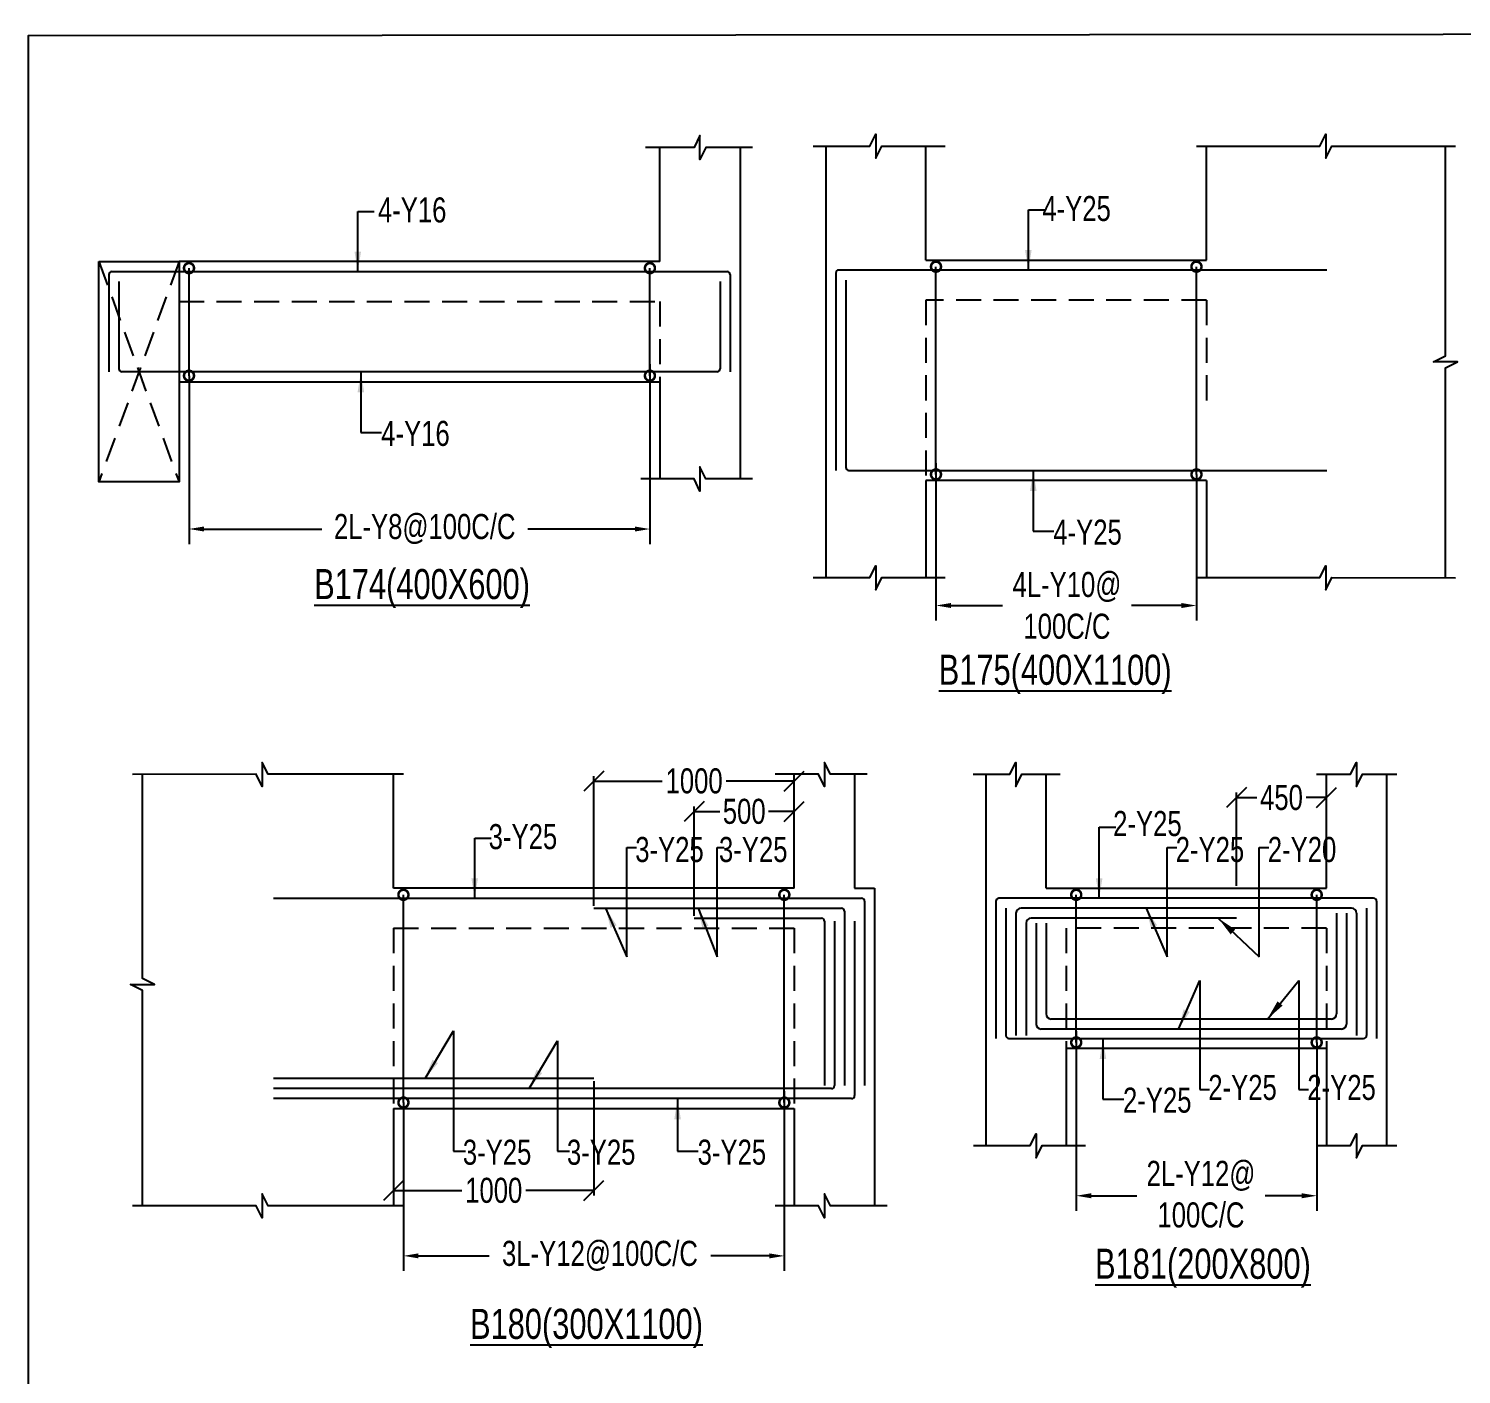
# Model space of a CAD drawing. Header units: millimetres. Extents: x 0 to 31744305, y -21599035 to 0.
# Drawn here: x 31644306 to 31651457, y -21242634 to -21235919 of the extents above; entities that cross this region are included whole.
import ezdxf

# ---------------------------------------------------------------- set-up
doc = ezdxf.new("R2010")
doc.units = ezdxf.units.MM
doc.header["$LTSCALE"] = 1000
doc.header["$MEASUREMENT"] = 0
doc.header["$PDMODE"] = 3
for name, pattern in [('CONTINOUS', [0]), ('CONTINU', [0]), ('HIDDEN', [0.375, 0.25, -0.125])]:
    doc.linetypes.add(name, pattern=pattern)
for name, color, linetype in [('-S-ARROW', 253, 'Continuous'), ('-S-MISC', 8, 'Continuous'), ('-S-STIRUP', 11, 'Continuous'), ('-STR-BEAM', 7, 'CONTINU'), ('-STR-COLUMN', 5, 'HIDDEN'), ('-STR-REINF', 3, 'Continuous'), ('-STR-RF-DIM', 8, 'CONTINOUS'), ('-STR-TEXT', 6, 'Continuous'), ('S-BEAM', 7, 'Continuous'), ('SEC TEXT', 9, 'Continuous'), ('SLAB LINE', 254, 'HIDDEN')]:
    doc.layers.add(name, color=color, linetype=linetype)
doc.styles.add('BEAM-LS', font='romans.shx', dxfattribs={"width": 0.8})
doc.styles.add('SOBHA', font='swisscl.ttf')
doc.styles.add('sobha.sed', font='swisscl.ttf')
doc.dimstyles.new('S-50', dxfattribs={"dimscale": 50, "dimtxt": 2.5, "dimasz": 2, "dimexe": 0.5, "dimexo": 0.25, "dimgap": 0.25, "dimtad": 0, "dimdec": 0, "dimrnd": 0.0005, "dimzin": 0, "dimdsep": 46, "dimtxsty": 'sobha.sed', "dimblk": 'OBLIQUE', "dimcen": 0.09, "dimclrd": 8, "dimclre": 8, "dimclrt": 6, "dimadec": 0, "dimazin": 0, "dimtfac": 1, "dimtdec": 0, "dimtofl": 0, "dimtmove": 2, "dimatfit": 3, "dimfxl": 0.18, "dimtolj": 1, "dimtzin": 0, "dimlwd": -1, "dimlwe": -1, "dimarcsym": 0})
doc.dimstyles.new('S-DIM50', dxfattribs={"dimscale": 50, "dimtxt": 2.5, "dimasz": 1.5, "dimexe": 1.5, "dimexo": 1, "dimgap": 0.5, "dimtad": 0, "dimdec": 0, "dimzin": 0, "dimdsep": 46, "dimtxsty": 'SOBHA', "dimcen": 0.09, "dimclrd": 256, "dimclre": 256, "dimclrt": 6, "dimadec": 5, "dimazin": 0, "dimtfac": 1, "dimtdec": 0, "dimtofl": 0, "dimtmove": 0, "dimatfit": 3, "dimfxl": 0.18, "dimtolj": 1, "dimtzin": 0, "dimlwd": -1, "dimlwe": -1, "dimarcsym": 0})
doc.dimstyles.new('STIRUP', dxfattribs={"dimscale": 50, "dimtxt": 2.5, "dimasz": 2.2, "dimexe": 0, "dimexo": 0, "dimgap": 0.5, "dimtad": 0, "dimdec": 0, "dimzin": 0, "dimdsep": 46, "dimtxsty": 'BEAM-LS', "dimblk": 'DOTSMALL', "dimcen": 0.09, "dimclrd": 256, "dimclre": 256, "dimclrt": 256, "dimadec": 5, "dimazin": 0, "dimtfac": 1, "dimtdec": 0, "dimtofl": 0, "dimtmove": 0, "dimatfit": 3, "dimldrblk": 'DOTSMALL', "dimfxl": 0, "dimfxlon": 1, "dimtolj": 1, "dimtzin": 0, "dimlwd": -1, "dimlwe": -1, "dimarcsym": 0})

# ---------------------------------------------------------------- blocks, each defined once
blk = doc.blocks.new('*D305')
at = {"layer": '-STR-RF-DIM', "transparency": 16777216}
for p, q in [((31647407, -21237594.1), (31647407, -21238491)), ((31645106.7, -21237651), (31645106.7, -21238491)), ((31645181.7, -21238416), (31645769.1, -21238416)), ((31647332, -21238416), (31646797.1, -21238416))]:
    blk.add_line(p, q, dxfattribs=at)
for points in [[(31645181.7, -21238403.5), (31645181.7, -21238428.5), (31645106.7, -21238416)], [(31647332, -21238403.5), (31647332, -21238428.5), (31647407, -21238416)]]:
    blk.add_solid(points, dxfattribs=at)
at = {"layer": 'Defpoints', "color": 0, "transparency": 16777216}
for p in [(31647407, -21237594.1, 178586.6), (31645106.7, -21237651, 178586.6), (31645106.7, -21238416)]:
    blk.add_point(p, dxfattribs=at)
at = {"layer": '-STR-RF-DIM', "color": 6, "transparency": 16777216, "insert": (31646283.1, -21238416), "char_height": 125, "attachment_point": 5, "style": 'SOBHA'}
blk.add_mtext('\\A1;2L-Y8@100C/C', dxfattribs=at)
blk = doc.blocks.new('_DotSmall')
at = {"color": 0, "linetype": 'ByBlock', "const_width": 0.5}
blk.add_lwpolyline([(-0.0625, 0, 1), (0.0625, 0, 1)], format="xyb", close=True, dxfattribs=at)
blk = doc.blocks.new('*D306')
at = {"layer": '-S-STIRUP', "ltscale": 100, "transparency": 16777216}
blk.add_line((31647407, -21237651), (31647407, -21237114.3), dxfattribs=at)
at = {"layer": 'Defpoints', "color": 0, "linetype": 'CONTINU', "ltscale": 100, "transparency": 16777216}
for p in [(31647407, -21237114.3), (31647407, -21237114.3), (31647407, -21237651)]:
    blk.add_point(p, dxfattribs=at)
at = {"layer": '-S-STIRUP', "linetype": 'CONTINU', "ltscale": 100, "transparency": 16777216, "xscale": 100, "yscale": 100, "zscale": 100}
for p, rotation in [((31647407, -21237114.3), 90), ((31647407, -21237651), 270)]:
    blk.add_blockref('_DotSmall', p, dxfattribs=dict(at, rotation=rotation))
blk = doc.blocks.new('_OBLIQUE')
at = {"color": 0, "linetype": 'ByBlock'}
blk.add_line((-0.5, -0.5), (0.5, 0.5), dxfattribs=at)
blk = doc.blocks.new('*D304')
at = {"layer": '-S-STIRUP', "ltscale": 100, "transparency": 16777216}
blk.add_line((31645106.7, -21237651), (31645106.7, -21237114.3), dxfattribs=at)
at = {"layer": 'Defpoints', "color": 0, "linetype": 'CONTINU', "ltscale": 100, "transparency": 16777216}
for p in [(31645106.7, -21237114.3), (31645106.7, -21237114.3), (31645106.7, -21237651)]:
    blk.add_point(p, dxfattribs=at)
at = {"layer": '-S-STIRUP', "linetype": 'CONTINU', "ltscale": 100, "transparency": 16777216, "xscale": 100, "yscale": 100, "zscale": 100}
for p, rotation in [((31645106.7, -21237114.3), 90), ((31645106.7, -21237651), 270)]:
    blk.add_blockref('_DotSmall', p, dxfattribs=dict(at, rotation=rotation))
blk = doc.blocks.new('*D307')
at = {"layer": '-STR-RF-DIM', "transparency": 16777216}
for p, q in [((31648834.8, -21238086.8), (31648834.8, -21238872.7)), ((31650134.9, -21238143.7), (31650134.9, -21238872.7)), ((31648909.8, -21238797.7), (31649166.8, -21238797.7)), ((31650059.9, -21238797.7), (31649809.8, -21238797.7))]:
    blk.add_line(p, q, dxfattribs=at)
for points in [[(31648909.8, -21238785.2), (31648909.8, -21238810.2), (31648834.8, -21238797.7)], [(31650059.9, -21238785.2), (31650059.9, -21238810.2), (31650134.9, -21238797.7)]]:
    blk.add_solid(points, dxfattribs=at)
at = {"layer": 'Defpoints', "color": 0, "transparency": 16777216}
for p in [(31648834.8, -21238086.8, 178586.6), (31650134.9, -21238143.7, 178586.6), (31650134.9, -21238797.7)]:
    blk.add_point(p, dxfattribs=at)
at = {"layer": '-STR-RF-DIM', "color": 6, "transparency": 16777216, "insert": (31649488.3, -21238797.7), "char_height": 125, "attachment_point": 5, "style": 'SOBHA'}
blk.add_mtext('\\A1;4L-Y10@\\P100C/C', dxfattribs=at)
blk = doc.blocks.new('*D308')
at = {"layer": '-S-STIRUP', "ltscale": 100, "transparency": 16777216}
blk.add_line((31648834.8, -21238143.7), (31648834.8, -21237107), dxfattribs=at)
at = {"layer": 'Defpoints', "color": 0, "linetype": 'CONTINU', "ltscale": 100, "transparency": 16777216}
for p in [(31648834.8, -21237107), (31648834.8, -21237107), (31648834.8, -21238143.7)]:
    blk.add_point(p, dxfattribs=at)
at = {"layer": '-S-STIRUP', "linetype": 'CONTINU', "ltscale": 100, "transparency": 16777216, "xscale": 100, "yscale": 100, "zscale": 100}
for p, rotation in [((31648834.8, -21237107), 90), ((31648834.8, -21238143.7), 270)]:
    blk.add_blockref('_DotSmall', p, dxfattribs=dict(at, rotation=rotation))
blk = doc.blocks.new('*D309')
at = {"layer": '-S-STIRUP', "ltscale": 100, "transparency": 16777216}
blk.add_line((31650134.9, -21238143.7), (31650134.9, -21237107), dxfattribs=at)
at = {"layer": 'Defpoints', "color": 0, "linetype": 'CONTINU', "ltscale": 100, "transparency": 16777216}
for p in [(31650134.9, -21237107), (31650134.9, -21237107), (31650134.9, -21238143.7)]:
    blk.add_point(p, dxfattribs=at)
at = {"layer": '-S-STIRUP', "linetype": 'CONTINU', "ltscale": 100, "transparency": 16777216, "xscale": 100, "yscale": 100, "zscale": 100}
for p, rotation in [((31650134.9, -21237107), 90), ((31650134.9, -21238143.7), 270)]:
    blk.add_blockref('_DotSmall', p, dxfattribs=dict(at, rotation=rotation))
blk = doc.blocks.new('*D325')
at = {"layer": '-STR-RF-DIM', "transparency": 16777216}
for p, q in [((31646176.9, -21241277.9), (31646176.9, -21242117.8)), ((31648077.9, -21241221), (31648077.9, -21242117.8)), ((31646251.9, -21242042.8), (31646604.5, -21242042.8)), ((31648002.9, -21242042.8), (31647711.1, -21242042.8))]:
    blk.add_line(p, q, dxfattribs=at)
for points in [[(31646251.9, -21242030.3), (31646251.9, -21242055.3), (31646176.9, -21242042.8)], [(31648002.9, -21242030.3), (31648002.9, -21242055.3), (31648077.9, -21242042.8)]]:
    blk.add_solid(points, dxfattribs=at)
at = {"layer": 'Defpoints', "color": 0, "transparency": 16777216}
for p in [(31646176.9, -21241277.9, 178586.6), (31648077.9, -21241221, 178586.6), (31646176.9, -21242042.8)]:
    blk.add_point(p, dxfattribs=at)
at = {"layer": '-STR-RF-DIM', "color": 6, "transparency": 16777216, "insert": (31647157.8, -21242042.8), "char_height": 125, "attachment_point": 5, "style": 'SOBHA'}
blk.add_mtext('\\A1;3L-Y12@100C/C', dxfattribs=at)
blk = doc.blocks.new('*D326')
at = {"layer": '-S-STIRUP', "ltscale": 100, "transparency": 16777216}
blk.add_line((31648077.9, -21241277.9), (31648077.9, -21240241.2), dxfattribs=at)
at = {"layer": 'Defpoints', "color": 0, "linetype": 'CONTINU', "ltscale": 100, "transparency": 16777216}
for p in [(31648077.9, -21240241.2), (31648077.9, -21240241.2), (31648077.9, -21241277.9)]:
    blk.add_point(p, dxfattribs=at)
at = {"layer": '-S-STIRUP', "linetype": 'CONTINU', "ltscale": 100, "transparency": 16777216, "xscale": 100, "yscale": 100, "zscale": 100}
for p, rotation in [((31648077.9, -21240241.2), 90), ((31648077.9, -21241277.9), 270)]:
    blk.add_blockref('_DotSmall', p, dxfattribs=dict(at, rotation=rotation))
blk = doc.blocks.new('*D327')
at = {"layer": '-S-STIRUP', "ltscale": 100, "transparency": 16777216}
blk.add_line((31646176.9, -21241277.9), (31646176.9, -21240241.2), dxfattribs=at)
at = {"layer": 'Defpoints', "color": 0, "linetype": 'CONTINU', "ltscale": 100, "transparency": 16777216}
for p in [(31646176.9, -21240241.2), (31646176.9, -21240241.2), (31646176.9, -21241277.9)]:
    blk.add_point(p, dxfattribs=at)
at = {"layer": '-S-STIRUP', "linetype": 'CONTINU', "ltscale": 100, "transparency": 16777216, "xscale": 100, "yscale": 100, "zscale": 100}
for p, rotation in [((31646176.9, -21240241.2), 90), ((31646176.9, -21241277.9), 270)]:
    blk.add_blockref('_DotSmall', p, dxfattribs=dict(at, rotation=rotation))
blk = doc.blocks.new('*D328')
at = {"layer": '-STR-RF-DIM', "transparency": 16777216}
for p, q in [((31649534.7, -21240921), (31649534.7, -21241817.8)), ((31650734.9, -21240977.9), (31650734.9, -21241817.8)), ((31649609.7, -21241742.8), (31649836.7, -21241742.8)), ((31650659.9, -21241742.8), (31650478, -21241742.8))]:
    blk.add_line(p, q, dxfattribs=at)
for points in [[(31649609.7, -21241730.3), (31649609.7, -21241755.3), (31649534.7, -21241742.8)], [(31650659.9, -21241730.3), (31650659.9, -21241755.3), (31650734.9, -21241742.8)]]:
    blk.add_solid(points, dxfattribs=at)
at = {"layer": 'Defpoints', "color": 0, "transparency": 16777216}
for p in [(31649534.7, -21240921, 178586.6), (31650734.9, -21240977.9, 178586.6), (31650734.9, -21241742.8)]:
    blk.add_point(p, dxfattribs=at)
at = {"layer": '-STR-RF-DIM', "color": 6, "transparency": 16777216, "char_height": 125, "attachment_point": 5, "style": 'SOBHA'}
for s, insert in [('\\A1;2L-Y12@', (31650157.3, -21241643.7)), ('\\A1;100C/C', (31650157.3, -21241839.4))]:
    blk.add_mtext(s, dxfattribs=dict(at, insert=insert))
blk = doc.blocks.new('*D329')
at = {"layer": '-S-STIRUP', "ltscale": 100, "transparency": 16777216}
blk.add_line((31649534.7, -21240977.9), (31649534.7, -21240241.2), dxfattribs=at)
at = {"layer": 'Defpoints', "color": 0, "linetype": 'CONTINU', "ltscale": 100, "transparency": 16777216}
for p in [(31649534.7, -21240241.2), (31649534.7, -21240241.2), (31649534.7, -21240977.9)]:
    blk.add_point(p, dxfattribs=at)
at = {"layer": '-S-STIRUP', "linetype": 'CONTINU', "ltscale": 100, "transparency": 16777216, "xscale": 100, "yscale": 100, "zscale": 100}
for p, rotation in [((31649534.7, -21240241.2), 90), ((31649534.7, -21240977.9), 270)]:
    blk.add_blockref('_DotSmall', p, dxfattribs=dict(at, rotation=rotation))
blk = doc.blocks.new('*D330')
at = {"layer": '-S-STIRUP', "ltscale": 100, "transparency": 16777216}
blk.add_line((31650734.9, -21240977.9), (31650734.9, -21240241.2), dxfattribs=at)
at = {"layer": 'Defpoints', "color": 0, "linetype": 'CONTINU', "ltscale": 100, "transparency": 16777216}
for p in [(31650734.9, -21240241.2), (31650734.9, -21240241.2), (31650734.9, -21240977.9)]:
    blk.add_point(p, dxfattribs=at)
at = {"layer": '-S-STIRUP', "linetype": 'CONTINU', "ltscale": 100, "transparency": 16777216, "xscale": 100, "yscale": 100, "zscale": 100}
for p, rotation in [((31650734.9, -21240241.2), 90), ((31650734.9, -21240977.9), 270)]:
    blk.add_blockref('_DotSmall', p, dxfattribs=dict(at, rotation=rotation))
blk = doc.blocks.new('*D439')
at = {"color": 8, "transparency": 16777216}
for p, q in [((31647127.7, -21240295.7), (31647127.7, -21239648.5)), ((31647127.7, -21239673.5), (31647468.3, -21239673.5)), ((31648127.7, -21239673.5), (31647787.2, -21239673.5)), ((31648127.7, -21240195.7), (31648127.7, -21239648.5))]:
    blk.add_line(p, q, dxfattribs=at)
at = {"layer": 'Defpoints', "color": 0, "transparency": 16777216}
for p in [(31647127.7, -21239673.5), (31648127.7, -21240208.2, 0), (31647127.7, -21240308.2, 0)]:
    blk.add_point(p, dxfattribs=at)
at = {"color": 8, "transparency": 16777216, "xscale": 100, "yscale": 100, "zscale": 100, "rotation": 180}
blk.add_blockref('_OBLIQUE', (31647127.7, -21239673.5), dxfattribs=at)
at = {"color": 8, "transparency": 16777216, "xscale": 100, "yscale": 100, "zscale": 100}
blk.add_blockref('_OBLIQUE', (31648127.7, -21239673.5), dxfattribs=at)
at = {"color": 6, "transparency": 16777216, "insert": (31647627.7, -21239673.5), "char_height": 125, "attachment_point": 5, "style": 'sobha.sed'}
blk.add_mtext('\\A1;1000', dxfattribs=at)
blk = doc.blocks.new('*D440')
at = {"color": 8, "transparency": 16777216}
for p, q in [((31647627.7, -21240345.7), (31647627.7, -21239800.5)), ((31647627.7, -21239825.5), (31647756, -21239825.5)), ((31648127.7, -21239825.5), (31647999.5, -21239825.5)), ((31648127.7, -21240195.7), (31648127.7, -21239800.5))]:
    blk.add_line(p, q, dxfattribs=at)
at = {"layer": 'Defpoints', "color": 0, "transparency": 16777216}
for p in [(31648127.7, -21239825.5), (31648127.7, -21240208.2, 0), (31647627.7, -21240358.2, 0)]:
    blk.add_point(p, dxfattribs=at)
at = {"color": 8, "transparency": 16777216, "xscale": 100, "yscale": 100, "zscale": 100, "rotation": 180}
blk.add_blockref('_OBLIQUE', (31647627.7, -21239825.5), dxfattribs=at)
at = {"color": 8, "transparency": 16777216, "xscale": 100, "yscale": 100, "zscale": 100}
blk.add_blockref('_OBLIQUE', (31648127.7, -21239825.5), dxfattribs=at)
at = {"color": 6, "transparency": 16777216, "insert": (31647877.7, -21239825.5), "char_height": 125, "attachment_point": 5, "style": 'sobha.sed'}
blk.add_mtext('\\A1;500', dxfattribs=at)
blk = doc.blocks.new('*D441')
at = {"color": 8, "transparency": 16777216}
for p, q in [((31647127.7, -21241170.7), (31647127.7, -21241741.5)), ((31646127.7, -21241320.7), (31646127.7, -21241741.5)), ((31646127.7, -21241716.5), (31646468.3, -21241716.5)), ((31647127.7, -21241716.5), (31646787.2, -21241716.5))]:
    blk.add_line(p, q, dxfattribs=at)
at = {"layer": 'Defpoints', "color": 0, "transparency": 16777216}
for p in [(31647127.7, -21241158.2, 0), (31646127.7, -21241308.2, 0), (31647127.7, -21241716.5)]:
    blk.add_point(p, dxfattribs=at)
at = {"color": 8, "transparency": 16777216, "xscale": 100, "yscale": 100, "zscale": 100, "rotation": 180}
blk.add_blockref('_OBLIQUE', (31646127.7, -21241716.5), dxfattribs=at)
at = {"color": 8, "transparency": 16777216, "xscale": 100, "yscale": 100, "zscale": 100}
blk.add_blockref('_OBLIQUE', (31647127.7, -21241716.5), dxfattribs=at)
at = {"color": 6, "transparency": 16777216, "insert": (31646627.7, -21241716.5), "char_height": 125, "attachment_point": 5, "style": 'sobha.sed'}
blk.add_mtext('\\A1;1000', dxfattribs=at)
blk = doc.blocks.new('*D837')
at = {"color": 8, "transparency": 16777216}
for p, q in [((31650334.1, -21240195.7), (31650334.1, -21239731.3)), ((31650334.1, -21239756.3), (31650436.6, -21239756.3)), ((31650784.1, -21239756.3), (31650681.6, -21239756.3)), ((31650784.1, -21240195.7), (31650784.1, -21239731.3))]:
    blk.add_line(p, q, dxfattribs=at)
at = {"layer": 'Defpoints', "color": 0, "transparency": 16777216}
for p in [(31650334.1, -21239756.3), (31650334.1, -21240208.2, 0), (31650784.1, -21240208.2, 0)]:
    blk.add_point(p, dxfattribs=at)
at = {"color": 8, "transparency": 16777216, "xscale": 100, "yscale": 100, "zscale": 100, "rotation": 180}
blk.add_blockref('_OBLIQUE', (31650334.1, -21239756.3), dxfattribs=at)
at = {"color": 8, "transparency": 16777216, "xscale": 100, "yscale": 100, "zscale": 100}
blk.add_blockref('_OBLIQUE', (31650784.1, -21239756.3), dxfattribs=at)
at = {"color": 6, "transparency": 16777216, "insert": (31650559.1, -21239756.3), "char_height": 125, "attachment_point": 5, "style": 'sobha.sed'}
blk.add_mtext('\\A1;450', dxfattribs=at)

msp = doc.modelspace()

# ---------------------------------------------------------------- linework, layer by layer
at = {"layer": '-S-MISC', "linetype": 'ByBlock', "ltscale": 1000, "elevation": 0}
for points in [[(31647918.7, -21236513.1), (31647686.8, -21236513.1), (31647656.9, -21236572.8), (31647656.9, -21236452.6), (31647627.1, -21236513.1), (31647385.8, -21236513.1)], [(31648222.3, -21236505.8), (31648505, -21236505.8), (31648534.9, -21236446.2), (31648534.9, -21236566.3), (31648564.8, -21236505.8), (31648880.8, -21236505.8)], [(31650134.9, -21236505.8), (31650751, -21236505.8), (31650780.9, -21236446.2), (31650780.9, -21236566.3), (31650810.7, -21236505.8), (31651426.9, -21236506.1)], [(31651376.9, -21238658.6), (31651377.7, -21237612.1), (31651437.3, -21237582.2), (31651317.2, -21237582.2), (31651377.7, -21237552.4), (31651377.1, -21236505.8)], [(31647919.5, -21238165.9), (31647686.8, -21238165.9), (31647656.9, -21238106.2), (31647656.9, -21238226.4), (31647627.1, -21238165.9), (31647361, -21238165.9)], [(31648222.3, -21238658.6), (31648505, -21238658.6), (31648534.9, -21238599), (31648534.9, -21238719.1), (31648564.7, -21238658.6), (31648880.8, -21238658.6)], [(31650134.9, -21238658.6), (31650751, -21238658.6), (31650780.9, -21238599), (31650780.9, -21238719.1), (31650810.7, -21238658.6), (31651426.9, -21238658.9)], [(31644875.4, -21241792.8), (31644874.6, -21240718.9), (31644815, -21240689.1), (31644935.1, -21240689.1), (31644874.6, -21240659.2), (31644875.1, -21239640)], [(31646177.7, -21239640), (31645501.3, -21239640), (31645471.4, -21239580.4), (31645471.4, -21239700.5), (31645441.5, -21239640), (31644825.4, -21239640.3)], [(31648491, -21239640), (31648308.3, -21239640), (31648278.4, -21239580.4), (31648278.4, -21239700.5), (31648248.6, -21239640), (31648031.9, -21239640)], [(31649020.8, -21239640), (31649203.6, -21239640), (31649233.4, -21239580.4), (31649233.4, -21239700.5), (31649263.3, -21239640), (31649455, -21239640)], [(31650734.2, -21239640), (31650904.3, -21239640), (31650934.2, -21239580.4), (31650934.2, -21239700.5), (31650964, -21239640), (31651134.1, -21239640)], [(31649021.5, -21241492.8), (31649304.3, -21241492.8), (31649334.1, -21241433.1), (31649334.1, -21241553.3), (31649364, -21241492.8), (31649580.6, -21241492.8)], [(31650734.1, -21241492.8), (31650904.3, -21241492.8), (31650934.2, -21241433.1), (31650934.2, -21241553.3), (31650964, -21241492.8), (31651134.1, -21241492.8)], [(31646176.2, -21241792.8), (31645501.3, -21241792.8), (31645471.4, -21241733.1), (31645471.4, -21241853.3), (31645441.5, -21241792.8), (31644825.4, -21241793)], [(31648591, -21241792.8), (31648308.3, -21241792.8), (31648278.4, -21241733.1), (31648278.4, -21241853.3), (31648248.6, -21241792.8), (31648031.9, -21241792.8)]]:
    msp.add_lwpolyline(points, dxfattribs=at)
at = {"layer": '-STR-BEAM'}
for p, q in [((31647456.9, -21237081.3, 0), (31645056.9, -21237081.3, 0)), ((31648784.9, -21237074, 0), (31650184.9, -21237074, 0)), ((31648127.7, -21240208.2, 0), (31646127.7, -21240208.2, 0)), ((31649384.1, -21240208.2, 0), (31650784.1, -21240208.2, 0))]:
    msp.add_line(p, q, dxfattribs=at)
at = {"layer": '-STR-BEAM', "elevation": 0}
for points in [[(31679606.4, -21264619.4), (31644306.4, -21264619.4), (31644306.4, -21235952.8), (31679606.4, -21235919.4)], [(31644656.9, -21237081.3), (31645056.9, -21237081.3), (31645056.9, -21238181.3), (31644656.9, -21238181.3)]]:
    msp.add_lwpolyline(points, close=True, dxfattribs=at)
for points in [[(31645056.9, -21237681.3), (31647456.9, -21237681.3)], [(31650184.9, -21238174), (31648784.9, -21238174)], [(31650784.1, -21241008.2), (31649484.8, -21241008.2)], [(31646127.7, -21241308.2), (31648127.7, -21241308.2)]]:
    msp.add_lwpolyline(points, dxfattribs=at)
at = {"layer": '-STR-COLUMN', "linetype": 'Continuous', "ltscale": 10}
for p, q in [((31647456.9, -21237081.3, 0), (31647456.9, -21236513.1, 0)), ((31647856.9, -21236513.1, 0), (31647856.9, -21238165.9, 0)), ((31648284.9, -21236505.8, 0), (31648284.9, -21238658.6, 0)), ((31648784.9, -21237074, 0), (31648784.9, -21236505.8, 0)), ((31650184.9, -21237074, 0), (31650184.9, -21236505.8, 0)), ((31647456.9, -21237681.3, 0), (31647456.9, -21238165.9, 0)), ((31648784.9, -21238174, 0), (31648784.9, -21238658.6, 0)), ((31650184.9, -21238174, 0), (31650184.9, -21238658.6, 0)), ((31646127.7, -21240208.2, 0), (31646127.7, -21239640, 0)), ((31648127.7, -21240208.2, 0), (31648127.7, -21239640, 0)), ((31648427.7, -21239640, 0), (31648427.7, -21240208.2, 0)), ((31649084.1, -21239640, 0), (31649084.1, -21240208.2, 0)), ((31649384.1, -21240208.2, 0), (31649384.1, -21239640, 0)), ((31650784.1, -21240208.2, 0), (31650784.1, -21239640, 0)), ((31651084.1, -21241492.8, 0), (31651084.1, -21239640, 0)), ((31648427.7, -21240208.2, 0), (31648528.5, -21240208.2, 0)), ((31648528.5, -21240208.2, 0), (31648528.5, -21241792.8, 0)), ((31649084.1, -21240208.2, 0), (31649084.1, -21241492.8, 0)), ((31649484.8, -21241008.2, 0), (31649484.8, -21241492.8, 0)), ((31650784.1, -21241008.2, 0), (31650784.1, -21241492.8, 0)), ((31646127.7, -21241308.2, 0), (31646127.7, -21241792.8, 0)), ((31648127.7, -21241308.2, 0), (31648127.7, -21241792.8, 0))]:
    msp.add_line(p, q, dxfattribs=at)
at = {"layer": '-STR-REINF', "ltscale": 10}
for p, q in [((31644721.8, -21237131.3, 0), (31647791.9, -21237131.3, 0)), ((31650784.9, -21237124, 0), (31648349.9, -21237124, 0)), ((31644706.8, -21237146.3, 0), (31644706.8, -21237632, 0)), ((31644756.8, -21237181.3, 0), (31644756.8, -21237616.3, 0)), ((31647756.9, -21237181.3, 0), (31647756.9, -21237616.3, 0)), ((31647806.9, -21237146.3, 0), (31647806.9, -21237632, 0)), ((31648334.9, -21237139, 0), (31648334.9, -21238124.7, 0)), ((31648384.9, -21237174, 0), (31648384.9, -21238109, 0)), ((31647741.9, -21237631.3, 0), (31644771.8, -21237631.3, 0)), ((31648399.9, -21238124, 0), (31650784.9, -21238124, 0)), ((31645527.7, -21240258.2, 0), (31648463.5, -21240258.2, 0)), ((31648478.5, -21240273.2, 0), (31648478.5, -21241193.2, 0)), ((31649134.1, -21240273.2, 0), (31649134.1, -21240958.9, 0)), ((31651019.1, -21240258.2, 0), (31649149.1, -21240258.2, 0)), ((31651034.1, -21240273.2, 0), (31651034.1, -21240958.9, 0)), ((31647127.7, -21240308.2, 0), (31648363.5, -21240308.2, 0)), ((31648378.5, -21240323.2, 0), (31648378.5, -21241193.2, 0)), ((31649184.1, -21240308.2, 0), (31649184.1, -21240943.2, 0)), ((31649234.1, -21240333.2, 0), (31649234.1, -21240943.2, 0)), ((31650909.1, -21240308.2, 0), (31649259.1, -21240308.2, 0)), ((31650834.1, -21240333.2, 0), (31650834.1, -21240835.9, 0)), ((31650884.1, -21240333.2, 0), (31650884.1, -21240885.9, 0)), ((31650934.1, -21240333.2, 0), (31650934.1, -21240943.2, 0)), ((31650984.1, -21240308.2, 0), (31650984.1, -21240943.2, 0)), ((31647627.7, -21240358.2, 0), (31648263.5, -21240358.2, 0)), ((31648278.5, -21240373.2, 0), (31648278.5, -21241193.2, 0)), ((31648328.5, -21240373.2, 0), (31648328.5, -21241193.2, 0)), ((31648428.5, -21240373.2, 0), (31648428.5, -21241243.2, 0)), ((31649284.1, -21240383.2, 0), (31649284.1, -21240943.2, 0)), ((31650334.1, -21240358.2, 0), (31649309.1, -21240358.2, 0)), ((31649334.1, -21240383.2, 0), (31649334.1, -21240885.9, 0)), ((31649384.1, -21240383.2, 0), (31649384.1, -21240835.9, 0)), ((31650859.1, -21240910.9, 0), (31649359.1, -21240910.9, 0)), ((31650809.1, -21240860.9, 0), (31649409.1, -21240860.9, 0)), ((31649199.1, -21240958.2, 0), (31650969.1, -21240958.2, 0)), ((31647127.7, -21241158.2, 0), (31645527.7, -21241158.2, 0)), ((31648313.5, -21241208.2, 0), (31645527.7, -21241208.2, 0)), ((31648413.5, -21241258.2, 0), (31645527.7, -21241258.2, 0))]:
    msp.add_line(p, q, dxfattribs=at)
for centre, start, end in [((31644721.8, -21237146.3, 0), 90, 180), ((31647791.9, -21237146.3, 0), 0, 90), ((31648349.9, -21237139, 0), 90, 180), ((31644771.8, -21237616.3, 0), 180, 270), ((31647741.9, -21237616.3, 0), 270, 0), ((31648399.9, -21238109, 0), 180, 270), ((31648463.5, -21240273.2, 0), 0, 90), ((31649149.1, -21240273.2, 0), 90, 180), ((31651019.1, -21240273.2, 0), 0, 90), ((31649199.1, -21240943.2, 0), 180, 270), ((31650969.1, -21240943.2, 0), 270, 0), ((31648313.5, -21241193.2, 0), 270, 0), ((31648413.5, -21241243.2, 0), 270, 0)]:
    msp.add_arc(centre, 15, start, end, dxfattribs=at)
at = {"layer": '-STR-REINF', "ltscale": 10, "extrusion": (-1.23712e-08, 0, 1)}
msp.add_arc((31648363.5, -21240323.2, -0.4), 15, 0, 90, dxfattribs=at)
at = {"layer": '-STR-REINF', "ltscale": 10, "extrusion": (1.76068e-08, 0, 1)}
msp.add_arc((31649259.1, -21240333.2, 0.6), 25, 90, 180, dxfattribs=at)
at = {"layer": '-STR-REINF', "ltscale": 10, "extrusion": (1.76068e-08, -3.7744e-08, 1)}
msp.add_arc((31650909.1, -21240333.2, 1.4), 25, 0, 90, dxfattribs=at)
at = {"layer": '-STR-REINF', "ltscale": 10, "extrusion": (-1.23712e-08, -6.53907e-08, 1)}
msp.add_arc((31648263.5, -21240373.2, 1), 15, 0, 90, dxfattribs=at)
at = {"layer": '-STR-REINF', "ltscale": 10, "extrusion": (1.76068e-08, -9.50776e-08, 1)}
msp.add_arc((31649309.1, -21240383.2, 2.6), 25, 90, 180, dxfattribs=at)
at = {"layer": '-STR-REINF', "ltscale": 10, "extrusion": (2.16628e-08, 8.48908e-09, 1)}
msp.add_arc((31649409.1, -21240835.9, 0.5), 25, 180, 270, dxfattribs=at)
at = {"layer": '-STR-REINF', "ltscale": 10, "extrusion": (1.08754e-07, -3.7744e-08, 1)}
msp.add_arc((31650809.1, -21240835.9, 4.2), 25, 270, 0, dxfattribs=at)
at = {"layer": '-STR-REINF', "ltscale": 10, "extrusion": (2.12309e-08, 8.48908e-09, 1)}
msp.add_arc((31649359.1, -21240885.9, 0.5), 25, 180, 270, dxfattribs=at)
at = {"layer": '-STR-REINF', "ltscale": 10, "extrusion": (-3.32655e-08, -3.7744e-08, 1)}
msp.add_arc((31650859.1, -21240885.9, -0.3), 25, 270, 0, dxfattribs=at)
at = {"layer": 'S-BEAM', "linetype": 'HIDDEN', "ltscale": 0.5}
for p, q in [((31644656.9, -21237081.3, 0), (31645056.9, -21238181.3, 0)), ((31645056.9, -21237081.3, 0), (31644656.9, -21238181.3, 0))]:
    msp.add_line(p, q, dxfattribs=at)
at = {"layer": 'SLAB LINE', "color": 8, "linetype": 'HIDDEN', "ltscale": 0.5}
for p, q in [((31650184.7, -21237274, 0), (31648784.9, -21237274, 0)), ((31648784.9, -21237274, 0), (31648784.9, -21238174, 0)), ((31650184.7, -21237274, 0), (31650184.7, -21237824, 0)), ((31645056.9, -21237281.3, 0), (31647456.9, -21237281.3, 0)), ((31645056.9, -21237281.3, 0), (31645056.9, -21237631.3, 0)), ((31647456.9, -21237281.3, 0), (31647456.9, -21237681.3, 0)), ((31646127.7, -21240408.2, 0), (31648127.7, -21240408.2, 0)), ((31646127.7, -21240408.2, 0), (31646127.7, -21241308.2, 0)), ((31648127.7, -21240408.2, 0), (31648127.7, -21241308.2, 0)), ((31650784.1, -21240408.2, 0), (31649484.8, -21240408.2, 0)), ((31649484.8, -21240408.2, 0), (31649484.8, -21241008.2, 0)), ((31650784.1, -21240408.2, 0), (31650784.1, -21241008.2, 0))]:
    msp.add_line(p, q, dxfattribs=at)

# ---------------------------------------------------------------- texts
at = {"layer": '-STR-TEXT', "color": 6, "style": 'SOBHA'}
for s, p in [('4-Y16', (31646049.6, -21236886.5, 0)), ('4-Y25', (31649365.6, -21236879.2, 0)), ('4-Y16', (31646066.1, -21238001.3, 0)), ('4-Y25', (31649420.3, -21238494, 0)), ('2-Y25', (31649719.1, -21239947.9, 0)), ('3-Y25', (31646602.5, -21240013.4, 0)), ('3-Y25', (31647333.8, -21240077.5, 0)), ('3-Y25', (31647751.8, -21240077.5, 0)), ('2-Y25', (31650031.2, -21240077.5, 0)), ('2-Y20', (31650490.9, -21240077.5, 0)), ('2-Y25', (31650193.8, -21241264.6, 0)), ('2-Y25', (31650688.1, -21241264.6, 0)), ('2-Y25', (31649768.1, -21241328.2, 0)), ('3-Y25', (31646473.5, -21241588, 0)), ('3-Y25', (31646993, -21241588, 0)), ('3-Y25', (31647645.1, -21241587.7, 0))]:
    msp.add_text(s, height=125, dxfattribs=at).set_placement(p)
at = {"layer": 'SEC TEXT', "color": 4, "linetype": 'ByBlock', "style": 'sobha.sed'}
for s, rotation, p in [('%%UB174(400X600)', 0.01072, (31645731.4, -21238765.8, 0)), ('%%UB175(400X1100)', 359.98928, (31648848.3, -21239193.3, 0)), ('%%UB181(200X800)', 359.98928, (31649628.6, -21242156.9, 0)), ('%%UB180(300X1100)', 0.01072, (31646509.3, -21242457.1, 0))]:
    msp.add_text(s, height=150, rotation=rotation, dxfattribs=at).set_placement(p)

# ---------------------------------------------------------------- dimensions: what is measured, and where the dimension line sits
at = {"layer": '-S-STIRUP', "linetype": 'CONTINU', "ltscale": 100}
for base, p1, p2, picture, middle in [((31645106.7, -21237114.3, 178586.6), (31645106.7, -21237651, 178586.6), (31645106.7, -21237114.3, 178586.6), '*D304', (31645106.7, -21237382.7, 178586.6)), ((31647407, -21237114.3, 178586.6), (31647407, -21237651, 178586.6), (31647407, -21237114.3, 178586.6), '*D306', (31647407, -21237382.7, 178586.6)), ((31648834.8, -21237107, 178586.6), (31648834.8, -21238143.7, 178586.6), (31648834.8, -21237107, 178586.6), '*D308', (31648834.8, -21237625.4, 178586.6)), ((31650134.9, -21237107, 178586.6), (31650134.9, -21238143.7, 178586.6), (31650134.9, -21237107, 178586.6), '*D309', (31650134.9, -21237625.4, 178586.6)), ((31646176.9, -21240241.2, 178586.6), (31646176.9, -21241277.9, 178586.6), (31646176.9, -21240241.2, 178586.6), '*D327', (31646176.9, -21240759.6, 178586.6)), ((31648077.9, -21240241.2, 178586.6), (31648077.9, -21241277.9, 178586.6), (31648077.9, -21240241.2, 178586.6), '*D326', (31648077.9, -21240759.6, 178586.6)), ((31649534.7, -21240241.2, 178586.6), (31649534.7, -21240977.9, 178586.6), (31649534.7, -21240241.2, 178586.6), '*D329', (31649534.7, -21240609.6, 178586.6)), ((31650734.9, -21240241.2, 178586.6), (31650734.9, -21240977.9, 178586.6), (31650734.9, -21240241.2, 178586.6), '*D330', (31650734.9, -21240609.6, 178586.6))]:
    dim = msp.add_linear_dim(base=base, p1=p1, p2=p2, angle=90, text=' ', dimstyle='STIRUP', override={"dimasz": 2}, dxfattribs=at)
    dim.commit()
    dim.dimension.update_dxf_attribs({"geometry": picture, "text_midpoint": middle})
at = {"layer": '-STR-RF-DIM'}
for base, p1, p2, text, picture, middle in [((31645106.7, -21238416, 0), (31647407, -21237594.1, 178586.6), (31645106.7, -21237651, 178586.6), '2L-Y8@100C/C', '*D305', (31646283.1, -21238416, 0)), ((31646176.9, -21242042.8, 0), (31648077.9, -21241221, 178586.6), (31646176.9, -21241277.9, 178586.6), '3L-Y12@100C/C', '*D325', (31647157.8, -21242042.8, 0))]:
    dim = msp.add_linear_dim(base=base, p1=p1, p2=p2, angle=180, text=text, dimstyle='S-DIM50', override={"dimscale": 1, "dimtxt": 125, "dimasz": 75, "dimexe": 75, "dimexo": 0, "dimgap": 25, "dimsah": 1, "dimcen": 4.5, "dimfxl": 75}, dxfattribs=at)
    dim.commit()
    dim.dimension.update_dxf_attribs({"geometry": picture, "text_midpoint": middle, "dimtype": 160})
for base, p1, p2, text, picture, middle in [((31650134.9, -21238797.7, 0), (31648834.8, -21238086.8, 178586.6), (31650134.9, -21238143.7, 178586.6), '4L-Y10@\\X100C/C', '*D307', (31649488.3, -21238797.7, 0)), ((31650734.9, -21241742.8, 0), (31649534.7, -21240921, 178586.6), (31650734.9, -21240977.9, 178586.6), '2L-Y12@\\X100C/C', '*D328', (31650157.3, -21241742.8, 0))]:
    dim = msp.add_linear_dim(base=base, p1=p1, p2=p2, text=text, dimstyle='S-DIM50', override={"dimscale": 1, "dimtxt": 125, "dimasz": 75, "dimexe": 75, "dimexo": 0, "dimgap": 25, "dimsah": 1, "dimcen": 4.5, "dimfxl": 75}, dxfattribs=at)
    dim.commit()
    dim.dimension.update_dxf_attribs({"geometry": picture, "text_midpoint": middle, "dimtype": 160})
at = {"color": 1}
dim = msp.add_linear_dim(base=(31647127.7, -21239673.5, 0), p1=(31648127.7, -21240208.2, 0), p2=(31647127.7, -21240308.2, 0), angle=180, dimstyle='S-50', override={"dimclrd": 8}, dxfattribs=at)
dim.commit()
dim.dimension.update_dxf_attribs({"geometry": '*D439', "text_midpoint": (31647627.7, -21239673.5, 0)})
dim = msp.add_linear_dim(base=(31650334.1, -21239756.3), p1=(31650784.1, -21240208.2, 0), p2=(31650334.1, -21240208.2, 0), dimstyle='S-50', dxfattribs=at)
dim.commit()
dim.dimension.update_dxf_attribs({"geometry": '*D837', "text_midpoint": (31650559.1, -21239756.3)})
for base, p1, p2, picture, middle in [((31648127.7, -21239825.5), (31647627.7, -21240358.2, 0), (31648127.7, -21240208.2, 0), '*D440', (31647877.7, -21239825.5)), ((31647127.7, -21241716.5), (31646127.7, -21241308.2, 0), (31647127.7, -21241158.2, 0), '*D441', (31646627.7, -21241716.5))]:
    dim = msp.add_linear_dim(base=base, p1=p1, p2=p2, dimstyle='S-50', override={"dimclrd": 8}, dxfattribs=at)
    dim.commit()
    dim.dimension.update_dxf_attribs({"geometry": picture, "text_midpoint": middle})

# ---------------------------------------------------------------- leaders
at = {"layer": '-S-ARROW'}
for points, override in [([(31645949, -21237131.3, 0), (31645949, -21236831.3, 0), (31646031.3, -21236831.3, 0)], {"dimasz": 2, "dimgap": 0.1, "dimtad": 0}), ([(31649295.7, -21237124, 0), (31649295.7, -21236824, 0), (31649378.1, -21236824, 0)], {"dimasz": 2, "dimgap": 0.1, "dimtad": 0}), ([(31645964.4, -21237634, 0), (31645964.4, -21237934, 0), (31646067.8, -21237934, 0)], {"dimasz": 2, "dimgap": 0.1, "dimtad": 0}), ([(31649320.3, -21238126.7, 0), (31649320.3, -21238426.7, 0), (31649423.7, -21238426.7, 0)], {"dimasz": 2, "dimgap": 0.1, "dimtad": 0}), ([(31649649.2, -21240258.2, 0), (31649649.2, -21239903.3, 0), (31649731.6, -21239903.3, 0)], {"dimasz": 2, "dimgap": 0.1, "dimtad": 0}), ([(31646532.5, -21240258.2, 0), (31646532.5, -21239958.2, 0), (31646614.9, -21239958.2, 0)], {"dimasz": 2, "dimgap": 0.1, "dimtad": 0}), ([(31647185.6, -21240308.2, 0), (31647291.4, -21240550.4, 0), (31647291.4, -21240005.9, 0), (31647339.3, -21240005.9, 0)], {"dimgap": 0.1}), ([(31647647.6, -21240308.2, 0), (31647742.9, -21240550.4, 0), (31647742.9, -21240005.9, 0), (31647777.8, -21240005.9, 0)], {"dimgap": 0.1}), ([(31649883, -21240308.2, 0), (31649988.7, -21240550.4, 0), (31649988.7, -21240005.9, 0), (31650036.7, -21240005.9, 0)], {"dimgap": 0.1}), ([(31650243.9, -21240358.2, 0), (31650448.4, -21240550.4, 0), (31650448.4, -21240005.9, 0), (31650496.4, -21240005.9, 0)], {"dimgap": 0.1}), ([(31650045.7, -21240911, 0), (31650151.4, -21240668.7, 0), (31650151.4, -21241213.3, 0), (31650199.3, -21241213.3, 0)], {"dimgap": 0.1}), ([(31650488.7, -21240860.9, 0), (31650645.6, -21240668.7, 0), (31650645.6, -21241213.3, 0), (31650693.6, -21241213.3, 0)], {"dimgap": 0.1}), ([(31646284.6, -21241158.2, 0), (31646426.8, -21240919.2, 0), (31646426.8, -21241520.2, 0), (31646486.3, -21241520.2, 0)], {"dimgap": 0.1}), ([(31646804.1, -21241208.2, 0), (31646946.3, -21240969.2, 0), (31646946.3, -21241520.2, 0), (31647005.8, -21241520.2, 0)], {"dimgap": 0.1}), ([(31649668, -21240960.9, 0), (31649668, -21241260.9, 0), (31649771.5, -21241260.9, 0)], {"dimasz": 2, "dimgap": 0.1, "dimtad": 0}), ([(31647545.1, -21241260.9, 0), (31647545.1, -21241520.4, 0), (31647648.5, -21241520.4, 0)], {"dimasz": 2, "dimgap": 0.1, "dimtad": 0})]:
    msp.add_leader(points, dimstyle='S-50', override=override, dxfattribs=at)

doc.saveas('drawing.dxf')
